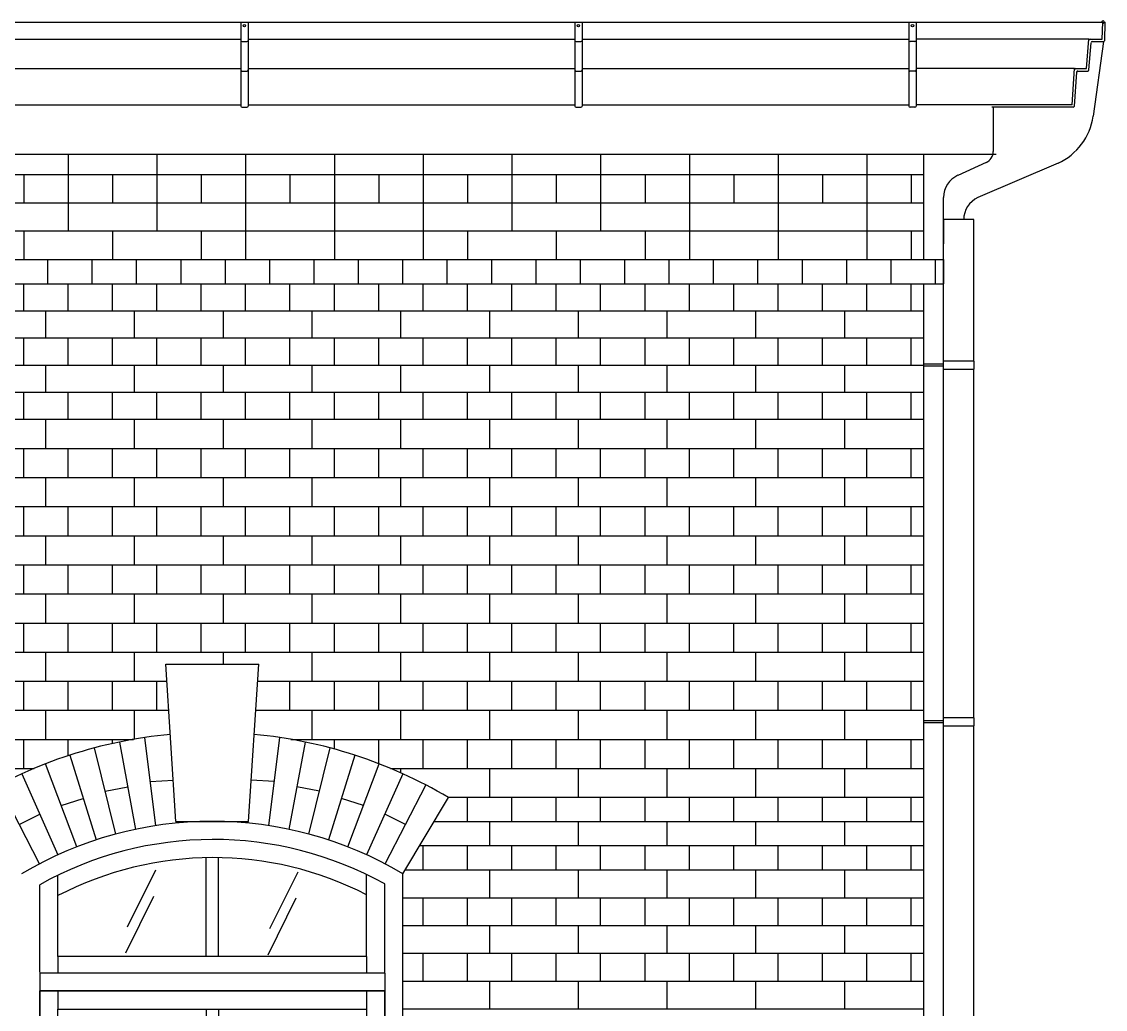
# Model space of a CAD drawing. Extents: x 138805 to 172445, y -129942 to -106182.
# Drawn here: x 151167 to 153853, y -118910 to -116462 of the extents above; entities that cross this region are included whole.
import ezdxf

# ---------------------------------------------------------------- set-up
doc = ezdxf.new("R2010")
doc.units = 0
doc.header["$LTSCALE"] = 50
doc.header["$MEASUREMENT"] = 0
for name, color, linetype in [('ele-3', 6, 'CONTINUOUS'), ('h', 5, 'CONTINUOUS'), ('HAT', 5, 'CONTINUOUS'), ('HATCH', 5, 'CONTINUOUS'), ('W-1', 3, 'CONTINUOUS'), ('WID', 4, 'CONTINUOUS')]:
    doc.layers.add(name, color=color, linetype=linetype)

msp = doc.modelspace()

# ---------------------------------------------------------------- linework, layer by layer
at = {"layer": 'ele-3'}
for p, q in [((148149.6, -117178.5), (153402.1, -117178.5)), ((148149.6, -117245.7), (153402.1, -117245.7)), ((148150.6, -117312.9), (153402.1, -117312.9)), ((148149.6, -117380.1), (153402.1, -117380.1)), ((148149.6, -117447.3), (153402.1, -117447.3)), ((153402.1, -118384.7), (152224.7, -118384.7)), ((153402.1, -118444.7), (152189, -118444.7)), ((153402.1, -118504.7), (152153.2, -118504.7)), ((153402.1, -118564.7), (152117.5, -118564.7))]:
    msp.add_line(p, q, dxfattribs=at)
for points in [[(151232.1, -117111.3), (151232.1, -117051.3)], [(151342.1, -117111.3), (151342.1, -117051.3)], [(151452.1, -117111.3), (151452.1, -117051.3)], [(151562.1, -117111.3), (151562.1, -117051.3)], [(151672.1, -117111.3), (151672.1, -117051.3)], [(151782.1, -117111.3), (151782.1, -117051.3)], [(151892.1, -117111.3), (151892.1, -117051.3)], [(152002.1, -117111.3), (152002.1, -117051.3)], [(152112.1, -117111.3), (152112.1, -117051.3)], [(152222.1, -117111.3), (152222.1, -117051.3)], [(152332.1, -117111.3), (152332.1, -117051.3)], [(152442.1, -117111.3), (152442.1, -117051.3)], [(152552.1, -117111.3), (152552.1, -117051.3)], [(152662.1, -117111.3), (152662.1, -117051.3)], [(152772.1, -117111.3), (152772.1, -117051.3)], [(152882.1, -117111.3), (152882.1, -117051.3)], [(152992.1, -117111.3), (152992.1, -117051.3)], [(153102.1, -117111.3), (153102.1, -117051.3)], [(153212.1, -117111.3), (153212.1, -117051.3)], [(153322.1, -117111.3), (153322.1, -117051.3)], [(153432.1, -117111.3), (153432.1, -117051.3)], [(151172.1, -117178.5), (151172.1, -117111.3)], [(151282.1, -117178.5), (151282.1, -117111.3)], [(151392.1, -117178.5), (151392.1, -117111.3)], [(151502.1, -117178.5), (151502.1, -117111.3)], [(151612.1, -117178.5), (151612.1, -117111.3)], [(151722.1, -117178.5), (151722.1, -117111.3)], [(151832.1, -117178.5), (151832.1, -117111.3)], [(151942.1, -117178.5), (151942.1, -117111.3)], [(152052.1, -117178.5), (152052.1, -117111.3)], [(152162.1, -117178.5), (152162.1, -117111.3)], [(152272.1, -117178.5), (152272.1, -117111.3)], [(152382.1, -117178.5), (152382.1, -117111.3)], [(152492.1, -117178.5), (152492.1, -117111.3)], [(152602.1, -117178.5), (152602.1, -117111.3)], [(152712.1, -117178.5), (152712.1, -117111.3)], [(152822.1, -117178.5), (152822.1, -117111.3)], [(152932.1, -117178.5), (152932.1, -117111.3)], [(153042.1, -117178.5), (153042.1, -117111.3)], [(153152.1, -117178.5), (153152.1, -117111.3)], [(153262.1, -117178.5), (153262.1, -117111.3)], [(153372.1, -117178.5), (153372.1, -117111.3)], [(151227.1, -117245.7), (151227.1, -117178.5)], [(151447.1, -117245.7), (151447.1, -117178.5)], [(151667.1, -117245.7), (151667.1, -117178.5)], [(151887.1, -117245.7), (151887.1, -117178.5)], [(152107.1, -117245.7), (152107.1, -117178.5)], [(152327.1, -117245.7), (152327.1, -117178.5)], [(152547.1, -117245.7), (152547.1, -117178.5)], [(152767.1, -117245.7), (152767.1, -117178.5)], [(152987.1, -117245.7), (152987.1, -117178.5)], [(153207.1, -117245.7), (153207.1, -117178.5)], [(151172.1, -117312.9), (151172.1, -117245.7)], [(151282.1, -117312.9), (151282.1, -117245.7)], [(151392.1, -117312.9), (151392.1, -117245.7)], [(151502.1, -117312.9), (151502.1, -117245.7)], [(151612.1, -117312.9), (151612.1, -117245.7)], [(151722.1, -117312.9), (151722.1, -117245.7)], [(151832.1, -117312.9), (151832.1, -117245.7)], [(151942.1, -117312.9), (151942.1, -117245.7)], [(152052.1, -117312.9), (152052.1, -117245.7)], [(152162.1, -117312.9), (152162.1, -117245.7)], [(152272.1, -117312.9), (152272.1, -117245.7)], [(152382.1, -117312.9), (152382.1, -117245.7)], [(152492.1, -117312.9), (152492.1, -117245.7)], [(152602.1, -117312.9), (152602.1, -117245.7)], [(152712.1, -117312.9), (152712.1, -117245.7)], [(152822.1, -117312.9), (152822.1, -117245.7)], [(152932.1, -117312.9), (152932.1, -117245.7)], [(153042.1, -117312.9), (153042.1, -117245.7)], [(153152.1, -117312.9), (153152.1, -117245.7)], [(153262.1, -117312.9), (153262.1, -117245.7)], [(153372.1, -117312.9), (153372.1, -117245.7)], [(151227.1, -117380.1), (151227.1, -117312.9)], [(151447.1, -117380.1), (151447.1, -117312.9)], [(151667.1, -117380.1), (151667.1, -117312.9)], [(151887.1, -117380.1), (151887.1, -117312.9)], [(152107.1, -117380.1), (152107.1, -117312.9)], [(152327.1, -117380.1), (152327.1, -117312.9)], [(152547.1, -117380.1), (152547.1, -117312.9)], [(152767.1, -117380.1), (152767.1, -117312.9)], [(152987.1, -117380.1), (152987.1, -117312.9)], [(153207.1, -117380.1), (153207.1, -117312.9)], [(151172.1, -117447.3), (151172.1, -117380.1)], [(151282.1, -117447.3), (151282.1, -117380.1)], [(151392.1, -117447.3), (151392.1, -117380.1)], [(151502.1, -117447.3), (151502.1, -117380.1)], [(151612.1, -117447.3), (151612.1, -117380.1)], [(151722.1, -117447.3), (151722.1, -117380.1)], [(151832.1, -117447.3), (151832.1, -117380.1)], [(151942.1, -117447.3), (151942.1, -117380.1)], [(152052.1, -117447.3), (152052.1, -117380.1)], [(152162.1, -117447.3), (152162.1, -117380.1)], [(152272.1, -117447.3), (152272.1, -117380.1)], [(152382.1, -117447.3), (152382.1, -117380.1)], [(152492.1, -117447.3), (152492.1, -117380.1)], [(152602.1, -117447.3), (152602.1, -117380.1)], [(152712.1, -117447.3), (152712.1, -117380.1)], [(152822.1, -117447.3), (152822.1, -117380.1)], [(152932.1, -117447.3), (152932.1, -117380.1)], [(153042.1, -117447.3), (153042.1, -117380.1)], [(153152.1, -117447.3), (153152.1, -117380.1)], [(153262.1, -117447.3), (153262.1, -117380.1)], [(153372.1, -117447.3), (153372.1, -117380.1)], [(152272.1, -118444.7), (152272.1, -118384.7)], [(152382.1, -118444.7), (152382.1, -118384.7)], [(152492.1, -118444.7), (152492.1, -118384.7)], [(152602.1, -118444.7), (152602.1, -118384.7)], [(152712.1, -118444.7), (152712.1, -118384.7)], [(152822.1, -118444.7), (152822.1, -118384.7)], [(152932.1, -118444.7), (152932.1, -118384.7)], [(153042.1, -118444.7), (153042.1, -118384.7)], [(153152.1, -118444.7), (153152.1, -118384.7)], [(153262.1, -118444.7), (153262.1, -118384.7)], [(153372.1, -118444.7), (153372.1, -118384.7)], [(152327.1, -118504.7), (152327.1, -118444.7)], [(152547.1, -118504.7), (152547.1, -118444.7)], [(152767.1, -118504.7), (152767.1, -118444.7)], [(152987.1, -118504.7), (152987.1, -118444.7)], [(153207.1, -118504.7), (153207.1, -118444.7)], [(152162.1, -118564.7), (152162.1, -118504.7)], [(152272.1, -118564.7), (152272.1, -118504.7)], [(152382.1, -118564.7), (152382.1, -118504.7)], [(152492.1, -118564.7), (152492.1, -118504.7)], [(152602.1, -118564.7), (152602.1, -118504.7)], [(152712.1, -118564.7), (152712.1, -118504.7)], [(152822.1, -118564.7), (152822.1, -118504.7)], [(152932.1, -118564.7), (152932.1, -118504.7)], [(153042.1, -118564.7), (153042.1, -118504.7)], [(153152.1, -118564.7), (153152.1, -118504.7)], [(153262.1, -118564.7), (153262.1, -118504.7)], [(153372.1, -118564.7), (153372.1, -118504.7)]]:
    msp.add_lwpolyline(points, dxfattribs=at)
at = {"layer": 'h'}
for p, q in [((153402.1, -116841.3), (148153.5, -116841.3)), ((153402.1, -116911.3), (148145.1, -116911.3)), ((153402.1, -116981.3), (148149.6, -116981.3)), ((148149.6, -117519.4), (153402.1, -117519.4)), ((148149.6, -117591.5), (153402.1, -117591.5)), ((148149.6, -117663.6), (153402.1, -117663.6)), ((148149.6, -117735.7), (153402.1, -117735.7)), ((148149.6, -117807.9), (153402.1, -117807.9)), ((148149.6, -117880), (153402.1, -117880)), ((148149.6, -117952.1), (153402.1, -117952.1)), ((148149.6, -118024.2), (153402.1, -118024.2)), ((149161.9, -118096.3), (151527.4, -118096.3)), ((151751.9, -118096.3), (153402.1, -118096.3)), ((149157.3, -118168.4), (151532, -118168.4)), ((151747.3, -118168.4), (153402.1, -118168.4)), ((149244.6, -118240.5), (151444.7, -118240.5)), ((151409.7, -118247.1), (151449.6, -118463.5)), ((151499.6, -118454.5), (151472.5, -118236)), ((151779.7, -118454.5), (151806.8, -118236)), ((151869.6, -118247.1), (151829.7, -118463.5)), ((151834.6, -118240.5), (153402.1, -118240.5)), ((151286.5, -118279.7), (151351.6, -118489.8)), ((151400.2, -118475.3), (151347.7, -118261.7)), ((151879, -118475.3), (151931.6, -118261.7)), ((151992.8, -118279.7), (151927.7, -118489.8)), ((149491.6, -118312.6), (151197.7, -118312.6)), ((151303.8, -118507), (151226.4, -118301)), ((151975.5, -118507), (152052.9, -118301)), ((152081.6, -118312.6), (153402.1, -118312.6)), ((151167.6, -118325.7), (151257.1, -118526.7)), ((152111.7, -118325.7), (152022.2, -118526.7)), ((151211.5, -118549), (151110.3, -118353.7)), ((151373.9, -118368.5), (151430.2, -118358.1)), ((151486, -118345.2), (151543.1, -118341.6)), ((151793.2, -118345.2), (151736.2, -118341.6)), ((151905.3, -118368.5), (151849.1, -118358.1)), ((152067.8, -118549), (152169, -118353.7)), ((151265.1, -118404), (151319.8, -118387.1)), ((152014.2, -118404), (151959.5, -118387.1)), ((151160.9, -118451.3), (151212.3, -118426.2)), ((152118.4, -118451.3), (152067, -118426.2)), ((151498.5, -118565), (151428.9, -118705.7)), ((151851.4, -118569.5), (151781.8, -118710.2)), ((151493.7, -118629.8), (151424.1, -118770.5)), ((151846.7, -118634.3), (151777.1, -118775)), ((153402.1, -118633.7), (152112.1, -118633.7)), ((153402.1, -118702.7), (152112.1, -118702.7)), ((153402.1, -118771.6), (152112.1, -118771.6)), ((153402.1, -118840.6), (152112.1, -118840.6)), ((153402.1, -118909.6), (152112.1, -118909.6))]:
    msp.add_line(p, q, dxfattribs=at)
for points in [[(151282.1, -116791.3), (151282.1, -116841.3)], [(151502.1, -116791.3), (151502.1, -116841.3)], [(151722.1, -116791.3), (151722.1, -116841.3)], [(151942.1, -116791.3), (151942.1, -116841.3)], [(152162.1, -116791.3), (152162.1, -116841.3)], [(152382.1, -116791.3), (152382.1, -116841.3)], [(152602.1, -116791.3), (152602.1, -116841.3)], [(152822.1, -116791.3), (152822.1, -116841.3)], [(153042.1, -116791.3), (153042.1, -116841.3)], [(153262.1, -116791.3), (153262.1, -116841.3)], [(151172.1, -116841.3), (151172.1, -116911.3)], [(151282.1, -116841.3), (151282.1, -116911.3)], [(151392.1, -116841.3), (151392.1, -116911.3)], [(151502.1, -116841.3), (151502.1, -116911.3)], [(151612.1, -116841.3), (151612.1, -116911.3)], [(151722.1, -116841.3), (151722.1, -116911.3)], [(151832.1, -116841.3), (151832.1, -116911.3)], [(151942.1, -116841.3), (151942.1, -116911.3)], [(152052.1, -116841.3), (152052.1, -116911.3)], [(152162.1, -116841.3), (152162.1, -116911.3)], [(152272.1, -116841.3), (152272.1, -116911.3)], [(152382.1, -116841.3), (152382.1, -116911.3)], [(152492.1, -116841.3), (152492.1, -116911.3)], [(152602.1, -116841.3), (152602.1, -116911.3)], [(152712.1, -116841.3), (152712.1, -116911.3)], [(152822.1, -116841.3), (152822.1, -116911.3)], [(152932.1, -116841.3), (152932.1, -116911.3)], [(153042.1, -116841.3), (153042.1, -116911.3)], [(153152.1, -116841.3), (153152.1, -116911.3)], [(153262.1, -116841.3), (153262.1, -116911.3)], [(153372.1, -116841.3), (153372.1, -116911.3)], [(151282.1, -116911.3), (151282.1, -116981.3)], [(151502.1, -116911.3), (151502.1, -116981.3)], [(151722.1, -116911.3), (151722.1, -116981.3)], [(151942.1, -116911.3), (151942.1, -116981.3)], [(152162.1, -116911.3), (152162.1, -116981.3)], [(152382.1, -116911.3), (152382.1, -116981.3)], [(152602.1, -116911.3), (152602.1, -116981.3)], [(152822.1, -116911.3), (152822.1, -116981.3)], [(153042.1, -116911.3), (153042.1, -116981.3)], [(153262.1, -116911.3), (153262.1, -116981.3)], [(151172.1, -116981.3), (151172.1, -117051.3)], [(151392.1, -116981.3), (151392.1, -117051.3)], [(151612.1, -116981.3), (151612.1, -117051.3)], [(151722.1, -116981.3), (151722.1, -117051.3)], [(151942.1, -116981.3), (151942.1, -117051.3)], [(152162.1, -116981.3), (152162.1, -117051.3)], [(152272.1, -116981.3), (152272.1, -117051.3)], [(152492.1, -116981.3), (152492.1, -117051.3)], [(152712.1, -116981.3), (152712.1, -117051.3)], [(152822.1, -116981.3), (152822.1, -117051.3)], [(153042.1, -116981.3), (153042.1, -117051.3)], [(153262.1, -116981.3), (153262.1, -117051.3)], [(153372.1, -116981.3), (153372.1, -117051.3)], [(151227.1, -117519.4), (151227.1, -117447.3)], [(151447.1, -117519.4), (151447.1, -117447.3)], [(151667.1, -117519.4), (151667.1, -117447.3)], [(151887.1, -117519.4), (151887.1, -117447.3)], [(152107.1, -117519.4), (152107.1, -117447.3)], [(152327.1, -117519.4), (152327.1, -117447.3)], [(152547.1, -117519.4), (152547.1, -117447.3)], [(152767.1, -117519.4), (152767.1, -117447.3)], [(152987.1, -117519.4), (152987.1, -117447.3)], [(153207.1, -117519.4), (153207.1, -117447.3)], [(151172.1, -117591.5), (151172.1, -117519.4)], [(151282.1, -117591.5), (151282.1, -117519.4)], [(151392.1, -117591.5), (151392.1, -117519.4)], [(151502.1, -117591.5), (151502.1, -117519.4)], [(151612.1, -117591.5), (151612.1, -117519.4)], [(151722.1, -117591.5), (151722.1, -117519.4)], [(151832.1, -117591.5), (151832.1, -117519.4)], [(151942.1, -117591.5), (151942.1, -117519.4)], [(152052.1, -117591.5), (152052.1, -117519.4)], [(152162.1, -117591.5), (152162.1, -117519.4)], [(152272.1, -117591.5), (152272.1, -117519.4)], [(152382.1, -117591.5), (152382.1, -117519.4)], [(152492.1, -117591.5), (152492.1, -117519.4)], [(152602.1, -117591.5), (152602.1, -117519.4)], [(152712.1, -117591.5), (152712.1, -117519.4)], [(152822.1, -117591.5), (152822.1, -117519.4)], [(152932.1, -117591.5), (152932.1, -117519.4)], [(153042.1, -117591.5), (153042.1, -117519.4)], [(153152.1, -117591.5), (153152.1, -117519.4)], [(153262.1, -117591.5), (153262.1, -117519.4)], [(153372.1, -117591.5), (153372.1, -117519.4)], [(151227.1, -117663.6), (151227.1, -117591.5)], [(151447.1, -117663.6), (151447.1, -117591.5)], [(151667.1, -117663.6), (151667.1, -117591.5)], [(151887.1, -117663.6), (151887.1, -117591.5)], [(152107.1, -117663.6), (152107.1, -117591.5)], [(152327.1, -117663.6), (152327.1, -117591.5)], [(152547.1, -117663.6), (152547.1, -117591.5)], [(152767.1, -117663.6), (152767.1, -117591.5)], [(152987.1, -117663.6), (152987.1, -117591.5)], [(153207.1, -117663.6), (153207.1, -117591.5)], [(151172.1, -117735.7), (151172.1, -117663.6)], [(151282.1, -117735.7), (151282.1, -117663.6)], [(151392.1, -117735.7), (151392.1, -117663.6)], [(151502.1, -117735.7), (151502.1, -117663.6)], [(151612.1, -117735.7), (151612.1, -117663.6)], [(151722.1, -117735.7), (151722.1, -117663.6)], [(151832.1, -117735.7), (151832.1, -117663.6)], [(151942.1, -117735.7), (151942.1, -117663.6)], [(152052.1, -117735.7), (152052.1, -117663.6)], [(152162.1, -117735.7), (152162.1, -117663.6)], [(152272.1, -117735.7), (152272.1, -117663.6)], [(152382.1, -117735.7), (152382.1, -117663.6)], [(152492.1, -117735.7), (152492.1, -117663.6)], [(152602.1, -117735.7), (152602.1, -117663.6)], [(152712.1, -117735.7), (152712.1, -117663.6)], [(152822.1, -117735.7), (152822.1, -117663.6)], [(152932.1, -117735.7), (152932.1, -117663.6)], [(153042.1, -117735.7), (153042.1, -117663.6)], [(153152.1, -117735.7), (153152.1, -117663.6)], [(153262.1, -117735.7), (153262.1, -117663.6)], [(153372.1, -117735.7), (153372.1, -117663.6)], [(151227.1, -117807.9), (151227.1, -117735.7)], [(151447.1, -117807.9), (151447.1, -117735.7)], [(151667.1, -117807.9), (151667.1, -117735.7)], [(151887.1, -117807.9), (151887.1, -117735.7)], [(152107.1, -117807.9), (152107.1, -117735.7)], [(152327.1, -117807.9), (152327.1, -117735.7)], [(152547.1, -117807.9), (152547.1, -117735.7)], [(152767.1, -117807.9), (152767.1, -117735.7)], [(152987.1, -117807.9), (152987.1, -117735.7)], [(153207.1, -117807.9), (153207.1, -117735.7)], [(151172.1, -117880), (151172.1, -117807.9)], [(151282.1, -117880), (151282.1, -117807.9)], [(151392.1, -117880), (151392.1, -117807.9)], [(151502.1, -117880), (151502.1, -117807.9)], [(151612.1, -117880), (151612.1, -117807.9)], [(151722.1, -117880), (151722.1, -117807.9)], [(151832.1, -117880), (151832.1, -117807.9)], [(151942.1, -117880), (151942.1, -117807.9)], [(152052.1, -117880), (152052.1, -117807.9)], [(152162.1, -117880), (152162.1, -117807.9)], [(152272.1, -117880), (152272.1, -117807.9)], [(152382.1, -117880), (152382.1, -117807.9)], [(152492.1, -117880), (152492.1, -117807.9)], [(152602.1, -117880), (152602.1, -117807.9)], [(152712.1, -117880), (152712.1, -117807.9)], [(152822.1, -117880), (152822.1, -117807.9)], [(152932.1, -117880), (152932.1, -117807.9)], [(153042.1, -117880), (153042.1, -117807.9)], [(153152.1, -117880), (153152.1, -117807.9)], [(153262.1, -117880), (153262.1, -117807.9)], [(153372.1, -117880), (153372.1, -117807.9)], [(151227.1, -117952.1), (151227.1, -117880)], [(151447.1, -117952.1), (151447.1, -117880)], [(151667.1, -117952.1), (151667.1, -117880)], [(151887.1, -117952.1), (151887.1, -117880)], [(152107.1, -117952.1), (152107.1, -117880)], [(152327.1, -117952.1), (152327.1, -117880)], [(152547.1, -117952.1), (152547.1, -117880)], [(152767.1, -117952.1), (152767.1, -117880)], [(152987.1, -117952.1), (152987.1, -117880)], [(153207.1, -117952.1), (153207.1, -117880)], [(151172.1, -118024.2), (151172.1, -117952.1)], [(151282.1, -118024.2), (151282.1, -117952.1)], [(151392.1, -118024.2), (151392.1, -117952.1)], [(151502.1, -118024.2), (151502.1, -117952.1)], [(151612.1, -118024.2), (151612.1, -117952.1)], [(151722.1, -118024.2), (151722.1, -117952.1)], [(151832.1, -118024.2), (151832.1, -117952.1)], [(151942.1, -118024.2), (151942.1, -117952.1)], [(152052.1, -118024.2), (152052.1, -117952.1)], [(152162.1, -118024.2), (152162.1, -117952.1)], [(152272.1, -118024.2), (152272.1, -117952.1)], [(152382.1, -118024.2), (152382.1, -117952.1)], [(152492.1, -118024.2), (152492.1, -117952.1)], [(152602.1, -118024.2), (152602.1, -117952.1)], [(152712.1, -118024.2), (152712.1, -117952.1)], [(152822.1, -118024.2), (152822.1, -117952.1)], [(152932.1, -118024.2), (152932.1, -117952.1)], [(153042.1, -118024.2), (153042.1, -117952.1)], [(153152.1, -118024.2), (153152.1, -117952.1)], [(153262.1, -118024.2), (153262.1, -117952.1)], [(153372.1, -118024.2), (153372.1, -117952.1)], [(151227.1, -118096.3), (151227.1, -118024.2)], [(151447.1, -118096.3), (151447.1, -118024.2)], [(151667.1, -118053.8), (151667.1, -118024.2)], [(151887.1, -118096.3), (151887.1, -118024.2)], [(152107.1, -118096.3), (152107.1, -118024.2)], [(152327.1, -118096.3), (152327.1, -118024.2)], [(152547.1, -118096.3), (152547.1, -118024.2)], [(152767.1, -118096.3), (152767.1, -118024.2)], [(152987.1, -118096.3), (152987.1, -118024.2)], [(153207.1, -118096.3), (153207.1, -118024.2)], [(151172.1, -118168.4), (151172.1, -118096.3)], [(151282.1, -118168.4), (151282.1, -118096.3)], [(151392.1, -118168.4), (151392.1, -118096.3)], [(151502.1, -118168.4), (151502.1, -118096.3)], [(151832.1, -118168.4), (151832.1, -118096.3)], [(151942.1, -118168.4), (151942.1, -118096.3)], [(152052.1, -118168.4), (152052.1, -118096.3)], [(152162.1, -118168.4), (152162.1, -118096.3)], [(152272.1, -118168.4), (152272.1, -118096.3)], [(152382.1, -118168.4), (152382.1, -118096.3)], [(152492.1, -118168.4), (152492.1, -118096.3)], [(152602.1, -118168.4), (152602.1, -118096.3)], [(152712.1, -118168.4), (152712.1, -118096.3)], [(152822.1, -118168.4), (152822.1, -118096.3)], [(152932.1, -118168.4), (152932.1, -118096.3)], [(153042.1, -118168.4), (153042.1, -118096.3)], [(153152.1, -118168.4), (153152.1, -118096.3)], [(153262.1, -118168.4), (153262.1, -118096.3)], [(153372.1, -118168.4), (153372.1, -118096.3)], [(151227.1, -118240.5), (151227.1, -118168.4)], [(151447.1, -118240.5), (151447.1, -118168.4)], [(151887.1, -118240.5), (151887.1, -118168.4)], [(152107.1, -118240.5), (152107.1, -118168.4)], [(152327.1, -118240.5), (152327.1, -118168.4)], [(152547.1, -118240.5), (152547.1, -118168.4)], [(152767.1, -118240.5), (152767.1, -118168.4)], [(152987.1, -118240.5), (152987.1, -118168.4)], [(153207.1, -118240.5), (153207.1, -118168.4)], [(151172.1, -118312.6), (151172.1, -118240.5)], [(151282.1, -118281.1), (151282.1, -118240.5)], [(151392.1, -118250.9), (151392.1, -118240.5)], [(151942.1, -118264.5), (151942.1, -118240.5)], [(152052.1, -118300.8), (152052.1, -118240.5)], [(152162.1, -118312.6), (152162.1, -118240.5)], [(152272.1, -118312.6), (152272.1, -118240.5)], [(152382.1, -118312.6), (152382.1, -118240.5)], [(152492.1, -118312.6), (152492.1, -118240.5)], [(152602.1, -118312.6), (152602.1, -118240.5)], [(152712.1, -118312.6), (152712.1, -118240.5)], [(152822.1, -118312.6), (152822.1, -118240.5)], [(152932.1, -118312.6), (152932.1, -118240.5)], [(153042.1, -118312.6), (153042.1, -118240.5)], [(153152.1, -118312.6), (153152.1, -118240.5)], [(153262.1, -118312.6), (153262.1, -118240.5)], [(153372.1, -118312.6), (153372.1, -118240.5)], [(152107.1, -118323.7), (152107.1, -118312.6)], [(152327.1, -118384.7), (152327.1, -118312.6)], [(152547.1, -118384.7), (152547.1, -118312.6)], [(152767.1, -118384.7), (152767.1, -118312.6)], [(152987.1, -118384.7), (152987.1, -118312.6)], [(153207.1, -118384.7), (153207.1, -118312.6)], [(152327.1, -118633.7), (152327.1, -118564.7)], [(152547.1, -118633.7), (152547.1, -118564.7)], [(152767.1, -118633.7), (152767.1, -118564.7)], [(152987.1, -118633.7), (152987.1, -118564.7)], [(153207.1, -118633.7), (153207.1, -118564.7)], [(152162.1, -118702.7), (152162.1, -118633.7)], [(152272.1, -118702.7), (152272.1, -118633.7)], [(152382.1, -118702.7), (152382.1, -118633.7)], [(152492.1, -118702.7), (152492.1, -118633.7)], [(152602.1, -118702.7), (152602.1, -118633.7)], [(152712.1, -118702.7), (152712.1, -118633.7)], [(152822.1, -118702.7), (152822.1, -118633.7)], [(152932.1, -118702.7), (152932.1, -118633.7)], [(153042.1, -118702.7), (153042.1, -118633.7)], [(153152.1, -118702.7), (153152.1, -118633.7)], [(153262.1, -118702.7), (153262.1, -118633.7)], [(153372.1, -118702.7), (153372.1, -118633.7)], [(152327.1, -118771.6), (152327.1, -118702.7)], [(152547.1, -118771.6), (152547.1, -118702.7)], [(152767.1, -118771.6), (152767.1, -118702.7)], [(152987.1, -118771.6), (152987.1, -118702.7)], [(153207.1, -118771.6), (153207.1, -118702.7)], [(152162.1, -118840.6), (152162.1, -118771.6)], [(152272.1, -118840.6), (152272.1, -118771.6)], [(152382.1, -118840.6), (152382.1, -118771.6)], [(152492.1, -118840.6), (152492.1, -118771.6)], [(152602.1, -118840.6), (152602.1, -118771.6)], [(152712.1, -118840.6), (152712.1, -118771.6)], [(152822.1, -118840.6), (152822.1, -118771.6)], [(152932.1, -118840.6), (152932.1, -118771.6)], [(153042.1, -118840.6), (153042.1, -118771.6)], [(153152.1, -118840.6), (153152.1, -118771.6)], [(153262.1, -118840.6), (153262.1, -118771.6)], [(153372.1, -118840.6), (153372.1, -118771.6)], [(152327.1, -118909.6), (152327.1, -118840.6)], [(152547.1, -118909.6), (152547.1, -118840.6)], [(152767.1, -118909.6), (152767.1, -118840.6)], [(152987.1, -118909.6), (152987.1, -118840.6)], [(153207.1, -118909.6), (153207.1, -118840.6)]]:
    msp.add_lwpolyline(points, dxfattribs=at)
at = {"layer": 'HAT'}
for p, q in [((151257.1, -118627.7), (151257.1, -118577.3)), ((152022.1, -118625.7), (152022.1, -118575.5)), ((151257.1, -118778.8), (151257.1, -118818.8)), ((152022.1, -118778.8), (152022.1, -118818.8)), ((151212.1, -118818.8), (151212.1, -118863.8)), ((152067.1, -118818.8), (152067.1, -118863.8)), ((151257.1, -118863.8), (151257.1, -118908.8)), ((152022.1, -118863.8), (152022.1, -118908.8))]:
    msp.add_line(p, q, dxfattribs=at)
at = {"layer": 'HATCH'}
for p, q in [((153850, -116463.1), (153853, -116463.3)), ((153851.4, -116508.1), (153853, -116463.3)), ((150900.5, -116505), (151710.3, -116505)), ((151728.3, -116505), (152538.1, -116505)), ((152556.1, -116505), (153366.1, -116505)), ((153812.5, -116505), (153384.1, -116505)), ((153812.3, -116581.3), (153817.8, -116513.8)), ((153820.8, -116511), (153848.4, -116511)), ((153848.4, -116511), (153822.6, -116696.3)), ((150900.5, -116578), (151710.3, -116578)), ((151728.3, -116578), (152538.1, -116578)), ((152556.1, -116578), (153366.1, -116578)), ((153776.5, -116578), (153384.1, -116578)), ((153776.3, -116671.2), (153782, -116586.8)), ((153784.9, -116584), (153809.3, -116584)), ((153773.3, -116674), (153572.1, -116674)), ((153575.1, -116674), (153575.1, -116783.5)), ((153557.5, -116810.8), (153487.4, -116842.6)), ((153735.9, -116812.3), (153537.4, -116897.7)), ((153452.1, -117302.9), (153452.1, -116897.2)), ((153452.1, -116952.4), (153452.1, -117012.4)), ((153527.1, -116952.4), (153452.1, -116952.4)), ((153527.1, -117302.9), (153527.1, -116952.4)), ((153451.1, -117310.4), (153402.1, -117310.4)), ((153451.1, -117315.4), (153402.1, -117315.4)), ((153452.1, -118187.3), (153452.1, -117322.9)), ((153527.1, -118187.3), (153527.1, -117322.9)), ((153451.1, -118194.8), (153402.1, -118194.8)), ((153451.1, -118199.8), (153402.1, -118199.8)), ((153452.1, -119071.8), (153452.1, -118207.3)), ((153527.1, -119071.8), (153527.1, -118207.3))]:
    msp.add_line(p, q, dxfattribs=at)
for points in [[(153528.1, -117302.9), (153451.1, -117302.9), (153451.1, -117322.9), (153528.1, -117322.9)], [(153528.1, -118187.3), (153451.1, -118187.3), (153451.1, -118207.3), (153528.1, -118207.3)]]:
    msp.add_lwpolyline(points, close=True, dxfattribs=at)
for centre, radius, start, end in [((153815.3, -116508), 3, 90, 175.3013), ((153820.8, -116514), 3, 90, 175.3013), ((153848.4, -116508), 3, 270, 357.938), ((153779.3, -116581), 3, 90, 176.1859), ((153784.9, -116587), 3, 90, 176.1859), ((153809.3, -116581), 3, 270, 355.3013), ((153773.3, -116671), 3, 270, 356.1859), ((153674, -116675.7), 150, 294.3749, 352.0954), ((153545.1, -116783.5), 30, 294.3749, 0), ((153512.1, -116897.2), 60, 114.3749, 180), ((153562.1, -116952.4), 60, 114.3749, 180)]:
    msp.add_arc(centre, radius, start, end, dxfattribs=at)
at = {"layer": 'W-1'}
for p, q in [((148149.6, -117051.3), (153452.1, -117051.3)), ((148149.6, -117111.3), (153452.1, -117111.3))]:
    msp.add_line(p, q, dxfattribs=at)
for points in [[(153402.1, -116791.3), (153402.1, -117051.3)], [(153452.1, -117051.3), (153452.1, -117111.3)], [(153402.1, -117111.3), (153402.1, -121996.3)]]:
    msp.add_lwpolyline(points, dxfattribs=at)
at = {"layer": 'WID'}
for p, q in [((143797.3, -116463.3), (153847, -116463.3)), ((151710.3, -116463.3), (151710.3, -116671)), ((151728.3, -116463.3), (151728.3, -116671)), ((152538.1, -116463.3), (152538.1, -116671)), ((152556.1, -116463.3), (152556.1, -116671)), ((153366.1, -116463.3), (153366.1, -116671)), ((153384.1, -116463.3), (153384.1, -116671)), ((153845.5, -116505), (153847, -116463.3)), ((151713.3, -116511), (151725.3, -116511)), ((152541.1, -116511), (152553.1, -116511)), ((153381.1, -116511), (153369.1, -116511)), ((153806.5, -116578), (153812.5, -116505)), ((153812.5, -116505), (153845.5, -116505)), ((151713.3, -116584), (151725.3, -116584)), ((152541.1, -116584), (152553.1, -116584)), ((153381.1, -116584), (153369.1, -116584)), ((153770.5, -116668), (153776.5, -116578)), ((153776.5, -116578), (153806.5, -116578)), ((150900.5, -116668), (151710.3, -116668)), ((151713.3, -116674), (151725.3, -116674)), ((151728.3, -116668), (152538.1, -116668)), ((152541.1, -116674), (152553.1, -116674)), ((152556.1, -116668), (153366.1, -116668)), ((153381.1, -116674), (153369.1, -116674)), ((153578.1, -116668), (153384.1, -116668)), ((153770.5, -116668), (153578.1, -116668)), ((153582.1, -116791.3), (148158.9, -116791.3)), ((151524.6, -118053.8), (151754.6, -118053.8)), ((151549.6, -118443.8), (151524.6, -118053.8)), ((151729.6, -118443.8), (151754.6, -118053.8)), ((152112.1, -118573.8), (152224.7, -118384.7)), ((151549.6, -118443.8), (151729.6, -118443.8)), ((151624.6, -118778.8), (151624.6, -118533.9)), ((151654.6, -118778.8), (151654.6, -118533.8)), ((152112.1, -120578.8), (152112.1, -118573.8)), ((151212.1, -118817.2), (151212.1, -118600.9)), ((152067.1, -118817.2), (152067.1, -118598.7)), ((151257.1, -118778.8), (151257.1, -118627.7)), ((152022.1, -118778.8), (152022.1, -118625.7)), ((152022.1, -118778.8), (151257.1, -118778.8)), ((151212.1, -118818.8), (152067.1, -118818.8)), ((151624.6, -118908.8), (151624.6, -119673.8)), ((151654.6, -118908.8), (151654.6, -119673.8))]:
    msp.add_line(p, q, dxfattribs=at)
msp.add_lwpolyline([(152067.1, -119723.8), (152067.1, -118863.8), (151212.1, -118863.8), (151212.1, -119723.8)], dxfattribs=at)
for points in [[(152067.1, -119718.8), (151212.1, -119718.8), (151212.1, -118863.8), (152067.1, -118863.8)], [(152022.1, -119673.8), (151257.1, -119673.8), (151257.1, -118908.8), (152022.1, -118908.8)]]:
    msp.add_lwpolyline(points, close=True, dxfattribs=at)
for centre in [(151719.3, -116471.6), (152547.1, -116471.6), (153375.1, -116471.6)]:
    msp.add_circle(centre, 3, dxfattribs=at)
for centre, radius, start, end in [((153847, -116462.7), 3.02, 267.938, 191.0444), ((151713.3, -116508), 3, 180, 270), ((151725.3, -116508), 3, 270, 0), ((152541.1, -116508), 3, 180, 270), ((152553.1, -116508), 3, 270, 0), ((153369.1, -116508), 3, 180, 270), ((153381.1, -116508), 3, 270, 0), ((151713.3, -116581), 3, 180, 270), ((151725.3, -116581), 3, 270, 0), ((152541.1, -116581), 3, 180, 270), ((152553.1, -116581), 3, 270, 0), ((153369.1, -116581), 3, 180, 270), ((153381.1, -116581), 3, 270, 0), ((151713.3, -116671), 3, 180, 270), ((151725.3, -116671), 3, 270, 0), ((152541.1, -116671), 3, 180, 270), ((152553.1, -116671), 3, 270, 0), ((153369.1, -116671), 3, 180, 270), ((153381.1, -116671), 3, 270, 0), ((151639.6, -119367.4), 1143.7, 95.2073, 120.7666), ((151639.6, -119367.4), 1143.7, 59.2334, 84.7927), ((151639.6, -119367.4), 923.7, 59.2334, 120.7666), ((151641.6, -119367.4), 878.7, 61.0323, 119.2575), ((151641.6, -119367.4), 833.7, 62.8397, 117.4606)]:
    msp.add_arc(centre, radius, start, end, dxfattribs=at)

doc.saveas('drawing.dxf')
